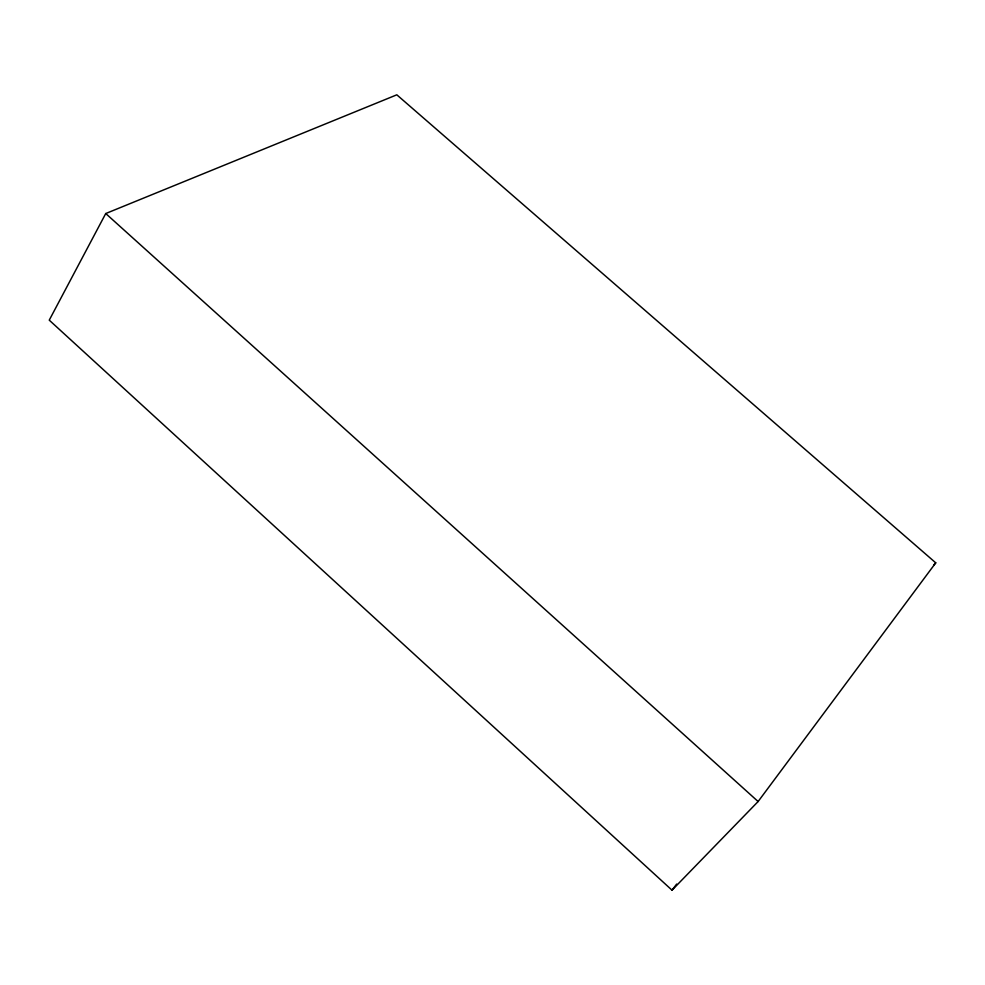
<?xml version="1.0" encoding="UTF-8"?>
<svg xmlns="http://www.w3.org/2000/svg" width="985" height="985" viewBox="0 0 985 985"><rect width="100%" height="100%" fill="white"/><g stroke="black" fill="none" stroke-linecap="round" stroke-linejoin="round"><path stroke-width="1.48" d="M105.74 213.536L49.25 320.15L672.016 890.181L758.118 801.531L935.75 562.841L396.82 94.819L105.74 213.536L758.118 801.531M672.016 890.181L676.67 884.062M933.645 565.058L935.75 562.841"/></g></svg>
